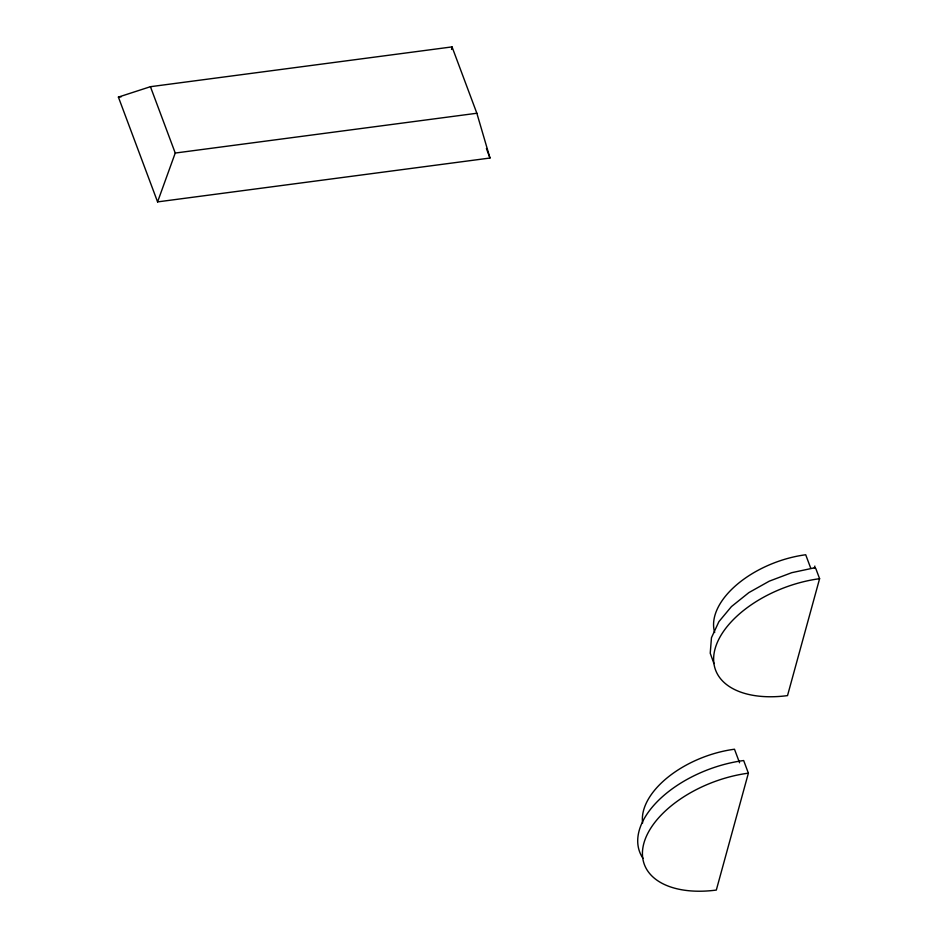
<?xml version="1.0" encoding="UTF-8"?>
<svg xmlns="http://www.w3.org/2000/svg" width="938" height="938" viewBox="0 0 938 938"><rect width="100%" height="100%" fill="white"/><g stroke="black" fill="none" stroke-linecap="round" stroke-linejoin="round"><path stroke-width="1.41" d="M451.541 49.433L452.046 46.9L150.432 86.695L118.399 97.095L157.584 201.893L489.976 158.03L476.856 113.252L452.046 46.9M814.876 566.071L814.395 568.076A4.092 1.278 82.5 0 1 816.06 569.225L819.601 578.699L787.521 695.609A93.929 53.067 -20.5 0 1 715.073 648.826A93.929 53.067 -20.5 0 1 819.601 578.699M748.383 773.17L716.315 890.068A93.929 53.067 -20.5 0 1 643.867 843.297A93.929 53.067 -20.5 0 1 748.383 773.17L743.67 760.542A93.929 53.067 -20.5 0 0 642.987 858.329M157.584 201.893L175.242 153.046L150.432 86.695M814.676 567.783L791.742 572.684L769.312 581.15L748.887 592.593L731.452 606.581L718.907 621.648L711.461 637.711L710.23 653.235L713.935 663.553M118.399 97.095L121.307 96.72M175.242 153.046L476.856 113.252M810.76 568.287L805.707 554.757A81.676 46.15 -20.5 0 0 714.686 632.505M739.554 762.758L734.489 749.228A81.676 46.15 -20.5 0 0 642.624 823.013M486.412 148.509L489.976 158.03"/></g></svg>
